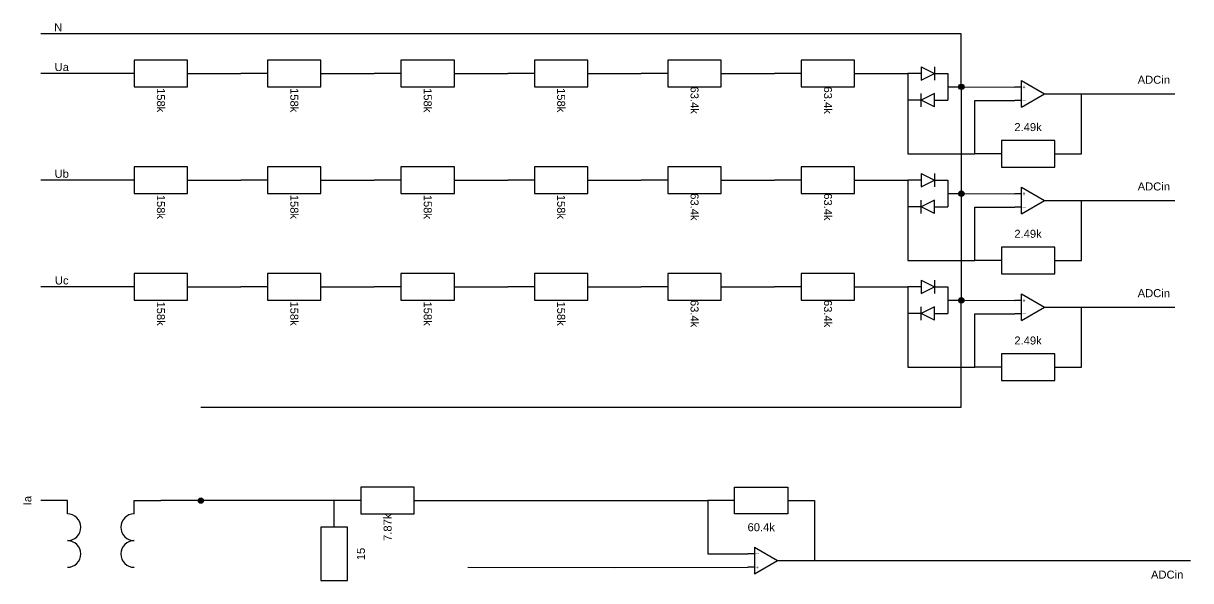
# Model space of a CAD drawing. Header units: inches. Extents: x 2802 to 4152, y -2757 to 2462.
# Drawn here: x 3922.9 to 4141.7, y -752.4 to -647.9 of the extents above; entities that cross this region are included whole.
import ezdxf

# ---------------------------------------------------------------- set-up
doc = ezdxf.new("R2010")
doc.units = ezdxf.units.IN
doc.header["$MEASUREMENT"] = 0
doc.layers.add('1', color=1, linetype='Continuous')
doc.styles.get("Standard").update_dxf_attribs({"font": 'arial.ttf'})

msp = doc.modelspace()

# ---------------------------------------------------------------- hatches: boundary and pattern name
at = {"layer": '1'}
h = msp.add_hatch(color=256, dxfattribs=at)
h.dxf.hatch_style = 1
h.paths.add_polyline_path([(4099.21, -659.82, 1), (4098.21, -659.82, 1)])
h = msp.add_hatch(color=256, dxfattribs=at)
h.dxf.hatch_style = 1
h.paths.add_polyline_path([(4099.21, -679.82, 1), (4098.21, -679.82, 1)])
h = msp.add_hatch(color=256, dxfattribs=at)
h.dxf.hatch_style = 1
h.paths.add_polyline_path([(4099.21, -699.82, 1), (4098.21, -699.82, 1)])
h = msp.add_hatch(color=256, dxfattribs=at)
h.dxf.hatch_style = 1
h.paths.add_polyline_path([(3956.71, -737.37, 1), (3955.71, -737.37, 1)])

# ---------------------------------------------------------------- linework, layer by layer
for p, q in [((3943.71, -654.82), (3943.71, -659.82)), ((3953.71, -654.82), (3943.71, -654.82)), ((3953.71, -659.82), (3953.71, -654.82)), ((3968.71, -654.82), (3968.71, -659.82)), ((3978.71, -654.82), (3968.71, -654.82)), ((3978.71, -659.82), (3978.71, -654.82)), ((3993.71, -654.82), (3993.71, -659.82)), ((4003.71, -654.82), (3993.71, -654.82)), ((4003.71, -659.82), (4003.71, -654.82)), ((4018.71, -654.82), (4018.71, -659.82)), ((4028.71, -654.82), (4018.71, -654.82)), ((4028.71, -659.82), (4028.71, -654.82)), ((4043.71, -654.82), (4043.71, -659.82)), ((4053.71, -654.82), (4043.71, -654.82)), ((4053.71, -659.82), (4053.71, -654.82)), ((4068.71, -654.82), (4068.71, -659.82)), ((4078.71, -654.82), (4068.71, -654.82)), ((4078.71, -659.82), (4078.71, -654.82)), ((4091.21, -656.07), (4091.21, -658.57)), ((4091.21, -656.07), (4093.71, -657.32)), ((4093.71, -656.07), (4093.71, -658.57)), ((3943.71, -657.32), (3938.71, -657.32)), ((3953.71, -657.32), (3958.71, -657.32)), ((3968.71, -657.32), (3963.71, -657.32)), ((3978.71, -657.32), (3983.71, -657.32)), ((3993.71, -657.32), (3988.71, -657.32)), ((4003.71, -657.32), (4008.71, -657.32)), ((4018.71, -657.32), (4013.71, -657.32)), ((4028.71, -657.32), (4033.71, -657.32)), ((4043.71, -657.32), (4038.71, -657.32)), ((4053.71, -657.32), (4058.71, -657.32)), ((4068.71, -657.32), (4063.71, -657.32)), ((4078.71, -657.32), (4083.71, -657.32)), ((4091.21, -657.32), (4088.71, -657.32)), ((4091.21, -658.57), (4093.71, -657.32)), ((4093.71, -657.32), (4096.21, -657.32)), ((4096.21, -657.32), (4096.21, -662.32)), ((3943.71, -659.82), (3953.71, -659.82)), ((3968.71, -659.82), (3978.71, -659.82)), ((3993.71, -659.82), (4003.71, -659.82)), ((4018.71, -659.82), (4028.71, -659.82)), ((4043.71, -659.82), (4053.71, -659.82)), ((4068.71, -659.82), (4078.71, -659.82)), ((4096.21, -659.82), (4098.71, -659.82)), ((4109.96, -659.87), (4108.71, -659.87)), ((4109.96, -663.62), (4109.96, -658.62)), ((4109.96, -658.62), (4114.29, -661.12)), ((4091.21, -662.32), (4088.71, -662.32)), ((4091.21, -663.57), (4091.21, -661.07)), ((4093.71, -661.07), (4091.21, -662.32)), ((4093.71, -663.57), (4091.21, -662.32)), ((4093.71, -663.57), (4093.71, -661.07)), ((4093.71, -662.32), (4096.21, -662.32)), ((4109.96, -662.37), (4108.71, -662.37)), ((4109.96, -663.62), (4114.29, -661.12)), ((4114.29, -661.12), (4115.54, -661.12)), ((4116.21, -669.87), (4106.21, -669.87)), ((4106.21, -669.87), (4106.21, -674.87)), ((4116.21, -674.87), (4116.21, -669.87)), ((4106.21, -672.37), (4101.21, -672.37)), ((4116.21, -672.37), (4121.21, -672.37)), ((3943.71, -674.82), (3943.71, -679.82)), ((3953.71, -674.82), (3943.71, -674.82)), ((3953.71, -679.82), (3953.71, -674.82)), ((3968.71, -674.82), (3968.71, -679.82)), ((3978.71, -674.82), (3968.71, -674.82)), ((3978.71, -679.82), (3978.71, -674.82)), ((3993.71, -674.82), (3993.71, -679.82)), ((4003.71, -674.82), (3993.71, -674.82)), ((4003.71, -679.82), (4003.71, -674.82)), ((4018.71, -674.82), (4018.71, -679.82)), ((4028.71, -674.82), (4018.71, -674.82)), ((4028.71, -679.82), (4028.71, -674.82)), ((4043.71, -674.82), (4043.71, -679.82)), ((4053.71, -674.82), (4043.71, -674.82)), ((4053.71, -679.82), (4053.71, -674.82)), ((4068.71, -674.82), (4068.71, -679.82)), ((4078.71, -674.82), (4068.71, -674.82)), ((4078.71, -679.82), (4078.71, -674.82)), ((4106.21, -674.87), (4116.21, -674.87)), ((3943.71, -677.32), (3938.71, -677.32)), ((3953.71, -677.32), (3958.71, -677.32)), ((3968.71, -677.32), (3963.71, -677.32)), ((3978.71, -677.32), (3983.71, -677.32)), ((3993.71, -677.32), (3988.71, -677.32)), ((4003.71, -677.32), (4008.71, -677.32)), ((4018.71, -677.32), (4013.71, -677.32)), ((4028.71, -677.32), (4033.71, -677.32)), ((4043.71, -677.32), (4038.71, -677.32)), ((4053.71, -677.32), (4058.71, -677.32)), ((4068.71, -677.32), (4063.71, -677.32)), ((4078.71, -677.32), (4083.71, -677.32)), ((4091.21, -677.32), (4088.71, -677.32)), ((4091.21, -676.07), (4091.21, -678.57)), ((4091.21, -676.07), (4093.71, -677.32)), ((4091.21, -678.57), (4093.71, -677.32)), ((4093.71, -676.07), (4093.71, -678.57)), ((4093.71, -677.32), (4096.21, -677.32)), ((4096.21, -677.32), (4096.21, -682.32)), ((3943.71, -679.82), (3953.71, -679.82)), ((3968.71, -679.82), (3978.71, -679.82)), ((3993.71, -679.82), (4003.71, -679.82)), ((4018.71, -679.82), (4028.71, -679.82)), ((4043.71, -679.82), (4053.71, -679.82)), ((4068.71, -679.82), (4078.71, -679.82)), ((4096.21, -679.82), (4098.71, -679.82)), ((4109.96, -679.87), (4108.71, -679.87)), ((4109.96, -683.62), (4109.96, -678.62)), ((4109.96, -678.62), (4114.29, -681.12)), ((4091.21, -682.32), (4088.71, -682.32)), ((4091.21, -683.57), (4091.21, -681.07)), ((4093.71, -681.07), (4091.21, -682.32)), ((4093.71, -683.57), (4091.21, -682.32)), ((4093.71, -683.57), (4093.71, -681.07)), ((4093.71, -682.32), (4096.21, -682.32)), ((4109.96, -682.37), (4108.71, -682.37)), ((4109.96, -683.62), (4114.29, -681.12)), ((4114.29, -681.12), (4115.54, -681.12)), ((4116.21, -689.87), (4106.21, -689.87)), ((4106.21, -689.87), (4106.21, -694.87)), ((4116.21, -694.87), (4116.21, -689.87)), ((4106.21, -692.37), (4101.21, -692.37)), ((4116.21, -692.37), (4121.21, -692.37)), ((3943.71, -694.82), (3943.71, -699.82)), ((3953.71, -694.82), (3943.71, -694.82)), ((3953.71, -699.82), (3953.71, -694.82)), ((3968.71, -694.82), (3968.71, -699.82)), ((3978.71, -694.82), (3968.71, -694.82)), ((3978.71, -699.82), (3978.71, -694.82)), ((3993.71, -694.82), (3993.71, -699.82)), ((4003.71, -694.82), (3993.71, -694.82)), ((4003.71, -699.82), (4003.71, -694.82)), ((4018.71, -694.82), (4018.71, -699.82)), ((4028.71, -694.82), (4018.71, -694.82)), ((4028.71, -699.82), (4028.71, -694.82)), ((4043.71, -694.82), (4043.71, -699.82)), ((4053.71, -694.82), (4043.71, -694.82)), ((4053.71, -699.82), (4053.71, -694.82)), ((4068.71, -694.82), (4068.71, -699.82)), ((4078.71, -694.82), (4068.71, -694.82)), ((4078.71, -699.82), (4078.71, -694.82)), ((4106.21, -694.87), (4116.21, -694.87)), ((3943.71, -697.32), (3938.71, -697.32)), ((3953.71, -697.32), (3958.71, -697.32)), ((3968.71, -697.32), (3963.71, -697.32)), ((3978.71, -697.32), (3983.71, -697.32)), ((3993.71, -697.32), (3988.71, -697.32)), ((4003.71, -697.32), (4008.71, -697.32)), ((4018.71, -697.32), (4013.71, -697.32)), ((4028.71, -697.32), (4033.71, -697.32)), ((4043.71, -697.32), (4038.71, -697.32)), ((4053.71, -697.32), (4058.71, -697.32)), ((4068.71, -697.32), (4063.71, -697.32)), ((4078.71, -697.32), (4083.71, -697.32)), ((4091.21, -697.32), (4088.71, -697.32)), ((4091.21, -696.07), (4091.21, -698.57)), ((4091.21, -696.07), (4093.71, -697.32)), ((4091.21, -698.57), (4093.71, -697.32)), ((4093.71, -696.07), (4093.71, -698.57)), ((4093.71, -697.32), (4096.21, -697.32)), ((4096.21, -697.32), (4096.21, -702.32)), ((3943.71, -699.82), (3953.71, -699.82)), ((3968.71, -699.82), (3978.71, -699.82)), ((3993.71, -699.82), (4003.71, -699.82)), ((4018.71, -699.82), (4028.71, -699.82)), ((4043.71, -699.82), (4053.71, -699.82)), ((4068.71, -699.82), (4078.71, -699.82)), ((4096.21, -699.82), (4098.71, -699.82)), ((4109.96, -699.87), (4108.71, -699.87)), ((4109.96, -703.62), (4109.96, -698.62)), ((4109.96, -698.62), (4114.29, -701.12)), ((4091.21, -703.57), (4091.21, -701.07)), ((4093.71, -701.07), (4091.21, -702.32)), ((4093.71, -703.57), (4093.71, -701.07)), ((4109.96, -703.62), (4114.29, -701.12)), ((4114.29, -701.12), (4115.54, -701.12)), ((4091.21, -702.32), (4088.71, -702.32)), ((4093.71, -703.57), (4091.21, -702.32)), ((4093.71, -702.32), (4096.21, -702.32)), ((4109.96, -702.37), (4108.71, -702.37)), ((4116.21, -709.87), (4106.21, -709.87)), ((4106.21, -709.87), (4106.21, -714.87)), ((4116.21, -714.87), (4116.21, -709.87)), ((4106.21, -712.37), (4101.21, -712.37)), ((4116.21, -712.37), (4121.21, -712.37)), ((4106.21, -714.87), (4116.21, -714.87)), ((3986.21, -734.87), (3986.21, -739.87)), ((3996.21, -734.87), (3986.21, -734.87)), ((3996.21, -739.87), (3996.21, -734.87)), ((4056.21, -739.87), (4056.21, -734.87)), ((4056.21, -734.87), (4066.21, -734.87)), ((4066.21, -734.87), (4066.21, -739.87)), ((3931.21, -737.37), (3926.21, -737.37)), ((3931.21, -739.87), (3931.21, -737.37)), ((3943.71, -739.87), (3943.71, -737.37)), ((3943.71, -737.37), (3948.71, -737.37)), ((3986.21, -737.37), (3981.21, -737.37)), ((3981.21, -742.37), (3981.21, -737.37)), ((3996.21, -737.37), (4001.21, -737.37)), ((4056.21, -737.37), (4051.21, -737.37)), ((4066.21, -737.37), (4071.21, -737.37)), ((3986.21, -739.87), (3996.21, -739.87)), ((4066.21, -739.87), (4056.21, -739.87)), ((3983.71, -742.37), (3978.71, -742.37)), ((3978.71, -742.37), (3978.71, -752.37)), ((3983.71, -752.37), (3983.71, -742.37)), ((4059.96, -747.37), (4058.71, -747.37)), ((4059.96, -746.12), (4059.96, -751.12)), ((4059.96, -746.12), (4064.29, -748.62)), ((4059.96, -749.87), (4058.71, -749.87)), ((4059.96, -751.12), (4064.29, -748.62)), ((4064.29, -748.62), (4065.54, -748.62)), ((3978.71, -752.37), (3983.71, -752.37))]:
    msp.add_line(p, q)
for centre, start, end in [((3931.21, -742.37), 270, 90), ((3943.71, -742.37), 90, 270), ((3931.21, -747.37), 270, 90), ((3943.71, -747.37), 90, 270)]:
    msp.add_arc(centre, 2.5, start, end)
for p, q in [((4098.71, -649.87), (3926.21, -649.87)), ((4098.71, -659.82), (4098.71, -649.87)), ((3938.71, -657.32), (3926.21, -657.32)), ((3958.71, -657.32), (3963.71, -657.32)), ((3983.71, -657.32), (3988.71, -657.32)), ((4008.71, -657.32), (4013.71, -657.32)), ((4033.71, -657.32), (4038.71, -657.32)), ((4058.71, -657.32), (4063.71, -657.32)), ((4083.71, -657.32), (4088.71, -657.32)), ((4088.71, -657.32), (4088.71, -662.32)), ((4098.71, -659.82), (4108.71, -659.87)), ((4098.71, -659.82), (4098.71, -699.82)), ((4088.71, -662.32), (4088.71, -667.37)), ((4101.21, -672.37), (4101.21, -662.37)), ((4101.21, -662.37), (4108.71, -662.37)), ((4115.54, -661.12), (4121.21, -661.12)), ((4121.21, -672.37), (4121.21, -661.12)), ((4121.21, -661.12), (4138.71, -661.12)), ((4088.71, -667.37), (4088.71, -672.37)), ((4088.71, -672.37), (4096.21, -672.37)), ((4096.21, -672.37), (4101.21, -672.37)), ((3938.71, -677.32), (3926.21, -677.32)), ((3958.71, -677.32), (3963.71, -677.32)), ((3983.71, -677.32), (3988.71, -677.32)), ((4008.71, -677.32), (4013.71, -677.32)), ((4033.71, -677.32), (4038.71, -677.32)), ((4058.71, -677.32), (4063.71, -677.32)), ((4083.71, -677.32), (4088.71, -677.32)), ((4088.71, -677.32), (4088.71, -682.32)), ((4098.71, -679.82), (4108.71, -679.87)), ((4088.71, -682.32), (4088.71, -687.37)), ((4101.21, -692.37), (4101.21, -682.37)), ((4101.21, -682.37), (4108.71, -682.37)), ((4115.54, -681.12), (4121.21, -681.12)), ((4121.21, -692.37), (4121.21, -681.12)), ((4121.21, -681.12), (4138.71, -681.12)), ((4088.71, -687.37), (4088.71, -692.37)), ((4088.71, -692.37), (4096.21, -692.37)), ((4096.21, -692.37), (4101.21, -692.37)), ((3938.71, -697.32), (3926.21, -697.32)), ((3958.71, -697.32), (3963.71, -697.32)), ((3983.71, -697.32), (3988.71, -697.32)), ((4008.71, -697.32), (4013.71, -697.32)), ((4033.71, -697.32), (4038.71, -697.32)), ((4058.71, -697.32), (4063.71, -697.32)), ((4083.71, -697.32), (4088.71, -697.32)), ((4088.71, -697.32), (4088.71, -702.32)), ((4098.71, -699.82), (4108.71, -699.87)), ((4098.71, -719.87), (4098.71, -699.82)), ((4115.54, -701.12), (4121.21, -701.12)), ((4121.21, -712.37), (4121.21, -701.12)), ((4121.21, -701.12), (4138.71, -701.12)), ((4088.71, -702.32), (4088.71, -707.37)), ((4101.21, -712.37), (4101.21, -702.37)), ((4101.21, -702.37), (4108.71, -702.37)), ((4088.71, -707.37), (4088.71, -712.37)), ((4088.71, -712.37), (4096.21, -712.37)), ((4096.21, -712.37), (4101.21, -712.37)), ((3956.21, -719.87), (4096.21, -719.87)), ((4096.21, -719.87), (4098.71, -719.87)), ((3981.21, -737.37), (3948.71, -737.37)), ((4001.21, -737.37), (4033.71, -737.37)), ((4033.71, -737.37), (4051.21, -737.37)), ((4051.21, -737.37), (4051.21, -747.37)), ((4071.21, -737.37), (4071.21, -748.62)), ((4051.21, -747.37), (4058.71, -747.37)), ((4006.21, -749.87), (4033.71, -749.92)), ((4033.71, -749.92), (4058.71, -749.87)), ((4065.54, -748.62), (4071.21, -748.62)), ((4071.21, -748.62), (4141.68, -748.62))]:
    msp.add_line(p, q, dxfattribs=at)
for centre in [(4098.71, -659.82), (4098.71, -679.82), (4098.71, -699.82), (3956.21, -737.37)]:
    msp.add_circle(centre, 0.5, dxfattribs=at)

# ---------------------------------------------------------------- texts
at = {"char_height": 1.5, "attachment_point": 5}
for s, insert in [('N', (3929.49, -648.67)), ('Ua', (3930.14, -656.12)), ('ADCin', (4134.78, -658.5)), ('2.49k', (4111.21, -667.37)), ('Ub', (3930.14, -676.12)), ('ADCin', (4134.78, -678.5)), ('2.49k', (4111.21, -687.37)), ('Uc', (3930.14, -696.12)), ('ADCin', (4134.78, -698.5)), ('2.49k', (4111.21, -707.37)), ('60.4k', (4061.21, -742.37)), ('ADCin', (4137.28, -751.25))]:
    msp.add_mtext_dynamic_manual_height_columns(s, width=5, gutter_width=1, heights=[0], dxfattribs=dict(at, insert=insert))
at = {"attachment_point": 5}
for s, width, insert, char_height, rotation in [('158k', 5, (3948.71, -662.32), 1.5, 270), ('158k', 5, (3973.71, -662.32), 1.5, 270), ('158k', 5, (3998.71, -662.32), 1.5, 270), ('158k', 5, (4023.71, -662.32), 1.5, 270), ('63.4k', 5, (4048.71, -662.32), 1.5, 270), ('63.4k', 5, (4073.71, -662.32), 1.5, 270), ('+', 1, (4110.46, -659.87), 0.75, 270), ('|', 1, (4110.46, -662.37), 0.5, 270), ('158k', 5, (3948.71, -682.32), 1.5, 270), ('158k', 5, (3973.71, -682.32), 1.5, 270), ('158k', 5, (3998.71, -682.32), 1.5, 270), ('158k', 5, (4023.71, -682.32), 1.5, 270), ('63.4k', 5, (4048.71, -682.32), 1.5, 270), ('63.4k', 5, (4073.71, -682.32), 1.5, 270), ('+', 1, (4110.46, -679.87), 0.75, 270), ('|', 1, (4110.46, -682.37), 0.5, 270), ('63.4k', 5, (4048.71, -702.32), 1.5, 270), ('63.4k', 5, (4073.71, -702.32), 1.5, 270), ('+', 1, (4110.46, -699.87), 0.75, 270), ('158k', 5, (3948.71, -702.32), 1.5, 270), ('158k', 5, (3973.71, -702.32), 1.5, 270), ('158k', 5, (3998.71, -702.32), 1.5, 270), ('158k', 5, (4023.71, -702.32), 1.5, 270), ('|', 1, (4110.46, -702.37), 0.5, 270), ('Ia', 5, (3923.71, -737.37), 1.5, 90), ('7.87k', 5, (3991.21, -742.37), 1.5, 90), ('15', 5, (3986.21, -747.37), 1.5, 90), ('|', 1, (4060.46, -747.37), 0.5, 270), ('+', 1, (4060.46, -749.87), 0.75, 270)]:
    msp.add_mtext_dynamic_manual_height_columns(s, width=width, gutter_width=1, heights=[0], dxfattribs=dict(at, insert=insert, char_height=char_height, rotation=rotation))

doc.saveas('drawing.dxf')
